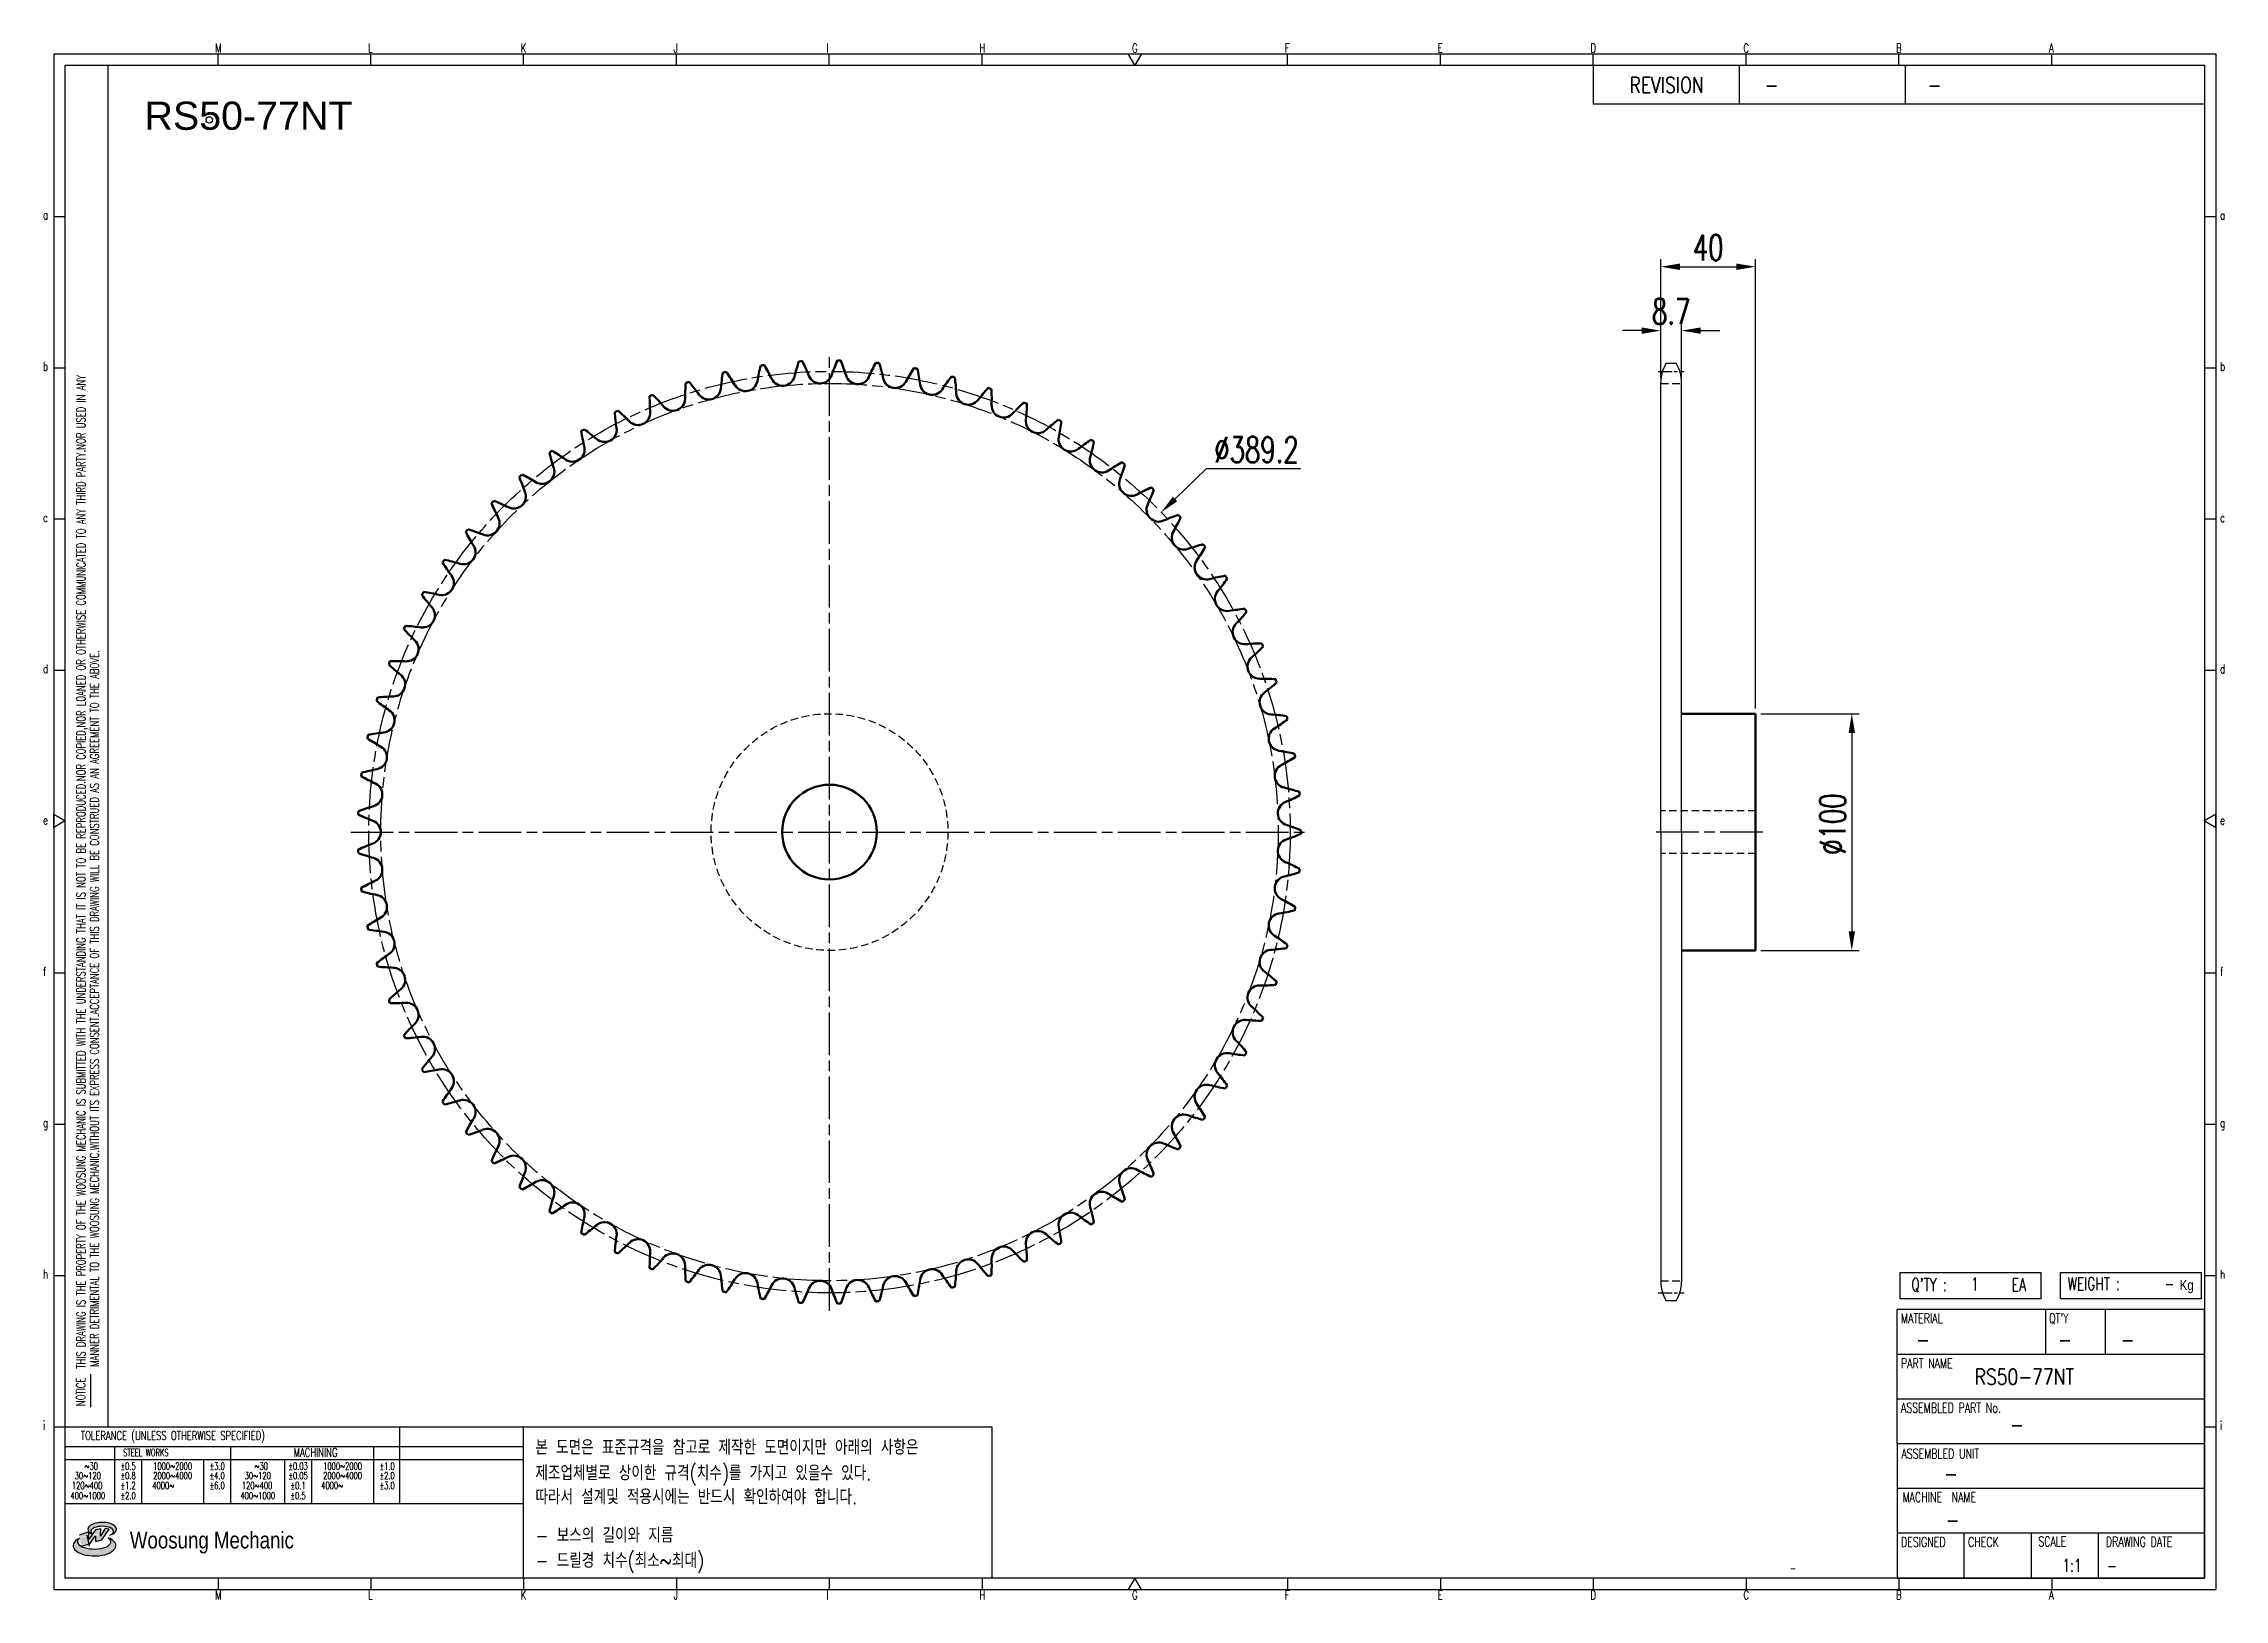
# Model space of a CAD drawing. Header units: millimetres. Extents: x 8305 to 9226, y 4748 to 5405.
import ezdxf
from ezdxf.enums import TextEntityAlignment as Align

# ---------------------------------------------------------------- set-up
doc = ezdxf.new("R2010")
doc.units = ezdxf.units.MM
for name, pattern in [('AM_ISO08W050', [18, 12, -1.5, 3, -1.5]), ('AM_ISO08W050x2', [9, 6, -0.75, 1.5, -0.75]), ('HIDDEN', [9.525, 6.35, -3.175])]:
    doc.linetypes.add(name, pattern=pattern)
for name, color, linetype, lineweight in [('20', 7, 'Continuous', 50), ('22', 30, 'AM_ISO08W050', 25), ('23', 40, 'AM_ISO08W050', 25), ('VIS', 7, 'Continuous', 50)]:
    doc.layers.add(name, color=color, linetype=linetype, lineweight=lineweight)
for name, color, linetype in [('HL', 2, 'HIDDEN'), ('S-DIM', 7, 'Continuous'), ('TITLE', 7, 'Continuous'), ('도면레이아웃', 7, 'Continuous')]:
    doc.layers.add(name, color=color, linetype=linetype)
doc.styles.add('HAN', font='ROMANS.shx', dxfattribs={"width": 0.7, "bigfont": 'whgtxt.shx'})
doc.styles.add('HKD_ST2', font='romans.shx', dxfattribs={"width": 0.7, "height": 4, "bigfont": '@extfont2.shx'})
doc.styles.add('HSG', font='SIMPLEX.shx', dxfattribs={"width": 0.7, "bigfont": 'HSG.shx'})
doc.styles.add('ROMANS', font='romans.shx', dxfattribs={"width": 0.7, "bigfont": 'whgtxt.shx'})
doc.styles.add('SLDTEXTSTYLE4', font='arial.ttf', dxfattribs={"width": 0.8})
doc.styles.get("Standard").update_dxf_attribs({"font": 'arial.ttf'})
doc.dimstyles.new('APP23', dxfattribs={"dimscale": 4.5, "dimtxt": 2.4, "dimasz": 1.8, "dimexe": 0.7, "dimexo": 0.5, "dimgap": 0.6, "dimtad": 1, "dimtoh": 1, "dimdec": 1, "dimrnd": 0.01, "dimzin": 9, "dimdsep": 46, "dimtxsty": 'HSG', "dimcen": 0, "dimclrd": 1, "dimclre": 1, "dimclrt": 256, "dimazin": 2, "dimtp": 1, "dimtm": 1, "dimtfac": 0.5, "dimtdec": 1, "dimtix": 1, "dimtofl": 0, "dimtmove": 0, "dimatfit": 3, "dimfxl": 0, "dimtvp": 1, "dimtolj": 2, "dimlwd": -1, "dimlwe": -1, "dimarcsym": 0})

# ---------------------------------------------------------------- blocks, each defined once
blk = doc.blocks.new('SUYWSHJH')
at = {"layer": '도면레이아웃'}
h = blk.add_hatch(color=10, dxfattribs=at)
h.paths.add_polyline_path([(1.544, 35.177), (1.554, 34.966), (1.779, 35.034), (2.054, 35.422), (1.908, 35.446), (1.728, 35.167), (1.741, 35.439), (1.547, 35.405), (1.292, 35.041), (1.295, 35.33), (0.943, 35.208), (1.03, 34.8), (1.336, 34.885)])
edge = h.paths.add_edge_path()
edge.add_ellipse((1.795, 35.421), major_axis=(-0.53, 0), ratio=0.487785, start_angle=122.36065, end_angle=403.39574)
edge.add_line((1.411, 35.244), (1.419, 35.261))
edge.add_ellipse((1.798, 35.344), major_axis=(-0.423, 0), ratio=0.444396, start_angle=131.58977, end_angle=386.19408, ccw=False)
edge = h.paths.add_edge_path()
edge.add_ellipse((1.512, 34.815), major_axis=(-0.793, 0), ratio=0.480113, start_angle=314.67633, end_angle=590.85213)
edge.add_ellipse((1.501, 34.958), major_axis=(-0.62, 0), ratio=0.43311, start_angle=331.7024, end_angle=574.42495, ccw=False)
for p, q in [((0, 90.118), (80.15, 90.118)), ((0, 90.118), (0, 33.191)), ((6.089, 89.693), (6.089, 90.118)), ((11.753, 89.693), (11.753, 90.118)), ((17.418, 89.693), (17.418, 90.118)), ((23.082, 89.693), (23.082, 90.118)), ((28.746, 89.693), (28.746, 90.118)), ((34.411, 89.693), (34.411, 90.118)), ((45.739, 89.693), (45.739, 90.118)), ((51.404, 89.693), (51.404, 90.118)), ((57.068, 89.693), (57.068, 90.118)), ((62.732, 89.693), (62.732, 90.118)), ((68.397, 89.693), (68.397, 90.118)), ((74.061, 89.693), (74.061, 90.118)), ((80.15, 90.118), (80.15, 33.191)), ((0, 84.085), (0.425, 84.085)), ((79.725, 84.085), (80.15, 84.085)), ((0, 78.478), (0.425, 78.478)), ((79.725, 78.478), (80.15, 78.478)), ((0, 72.87), (0.425, 72.87)), ((79.725, 72.87), (80.15, 72.87)), ((0, 67.262), (0.425, 67.262)), ((79.725, 67.262), (80.15, 67.262)), ((0, 56.047), (0.425, 56.047)), ((79.725, 56.047), (80.15, 56.047)), ((0, 50.439), (0.425, 50.439)), ((79.725, 50.439), (80.15, 50.439)), ((0, 44.832), (0.425, 44.832)), ((79.725, 44.832), (80.15, 44.832)), ((1.377, 39.947), (1.377, 41.174)), ((0, 39.224), (0.425, 39.224)), ((79.725, 39.224), (80.15, 39.224)), ((0, 33.191), (80.15, 33.191)), ((6.089, 33.616), (6.089, 33.191)), ((11.753, 33.616), (11.753, 33.191)), ((17.418, 33.616), (17.418, 33.191)), ((23.082, 33.616), (23.082, 33.191)), ((28.746, 33.616), (28.746, 33.191)), ((34.411, 33.616), (34.411, 33.191)), ((45.739, 33.616), (45.739, 33.191)), ((51.404, 33.616), (51.404, 33.191)), ((57.068, 33.616), (57.068, 33.191)), ((62.732, 33.616), (62.732, 33.191)), ((68.397, 33.616), (68.397, 33.191)), ((74.061, 33.616), (74.061, 33.191))]:
    blk.add_line(p, q)
at = {"color": 2}
for p, q in [((2.017, 39.224), (2.017, 89.693)), ((0.425, 39.224), (17.418, 39.224)), ((12.816, 39.224), (12.816, 36.382)), ((17.418, 33.616), (17.418, 39.224)), ((0.425, 38.487), (17.418, 38.487)), ((0.425, 38.012), (17.418, 38.012)), ((2.257, 38.487), (2.257, 36.382)), ((3.257, 38.012), (3.257, 36.382)), ((5.557, 38.012), (5.557, 36.382)), ((6.557, 38.5), (6.557, 36.382)), ((8.557, 38.012), (8.557, 36.382)), ((9.557, 38.026), (9.557, 36.382)), ((11.857, 38.487), (11.857, 36.382)), ((0.425, 36.382), (17.418, 36.382))]:
    blk.add_line(p, q, dxfattribs=at)
at = {"color": 6, "ltscale": 0.5}
for p, q in [((57.068, 89.693), (57.068, 88.246)), ((62.47, 89.693), (62.47, 88.246)), ((68.635, 89.693), (68.635, 88.246)), ((79.725, 88.246), (57.068, 88.246)), ((68.336, 38.59), (68.336, 43.563)), ((79.725, 43.563), (68.336, 43.563)), ((73.827, 43.563), (73.827, 41.905)), ((76.037, 43.563), (76.037, 41.905)), ((79.725, 38.59), (79.725, 43.563)), ((79.725, 41.905), (68.336, 41.905)), ((79.725, 40.248), (68.336, 40.248)), ((68.336, 38.59), (68.336, 33.616)), ((79.725, 38.59), (68.336, 38.59)), ((79.725, 33.616), (79.725, 38.59)), ((79.725, 36.932), (68.336, 36.932)), ((79.725, 35.274), (68.336, 35.274)), ((70.822, 33.616), (70.822, 35.274)), ((73.309, 33.616), (73.309, 35.274)), ((75.796, 33.616), (75.796, 35.274)), ((68.336, 33.616), (79.725, 33.616))]:
    blk.add_line(p, q, dxfattribs=at)
for points in [[(40.075, 89.693), (39.83, 90.118), (40.32, 90.118)], [(0.425, 89.693), (79.725, 89.693), (79.725, 33.616), (0.425, 33.616)], [(0.425, 61.679), (0, 61.433), (0, 61.924)], [(79.725, 61.679), (80.15, 61.433), (80.15, 61.924)], [(40.075, 33.616), (39.83, 33.191), (40.32, 33.191)]]:
    blk.add_lwpolyline(points, close=True)
at = {"layer": 'TITLE', "color": 20}
for p, q in [((68.449, 43.961), (68.449, 44.936)), ((68.449, 44.936), (73.654, 44.936)), ((73.654, 44.936), (73.654, 43.961)), ((74.39, 43.961), (74.39, 44.936)), ((74.39, 44.936), (79.595, 44.936)), ((79.595, 44.936), (79.595, 43.961)), ((73.654, 43.961), (68.449, 43.961)), ((79.595, 43.961), (74.39, 43.961))]:
    blk.add_line(p, q, dxfattribs=at)
at = {"layer": '도면레이아웃'}
for p, q in [((1.295, 35.33), (0.943, 35.208)), ((1.03, 34.8), (1.336, 34.885)), ((1.224, 35.208), (1.311, 34.8)), ((1.224, 35.208), (1.224, 35.208)), ((1.547, 35.405), (1.292, 35.041)), ((1.292, 35.041), (1.295, 35.33)), ((1.336, 34.885), (1.544, 35.177)), ((1.419, 35.261), (1.411, 35.244)), ((1.544, 35.177), (1.554, 34.966)), ((1.741, 35.439), (1.547, 35.405)), ((1.554, 34.966), (1.779, 35.034)), ((1.908, 35.446), (1.728, 35.167)), ((1.728, 35.167), (1.741, 35.439)), ((1.779, 35.034), (2.054, 35.422)), ((2.054, 35.422), (1.908, 35.446))]:
    blk.add_line(p, q, dxfattribs=at)
for centre, major_axis, ratio, start_param, end_param in [((1.795, 35.421), (-0.53, 0), 0.487785, 2.135596, 7.040584), ((1.512, 34.815), (-0.793, 0), 0.480113, 5.492138, 10.312315), ((1.501, 34.958), (-0.62, 0), 0.43311, 5.789299, 10.025607), ((1.798, 35.344), (-0.423, 0), 0.444396, 2.296675, 6.740358)]:
    blk.add_ellipse(centre, major_axis=major_axis, ratio=ratio, start_param=start_param, end_param=end_param, dxfattribs=at)
at = {"color": 4, "style": 'HKD_ST2', "width": 0.7}
for s, p in [('M', (5.988, 90.164)), ('L', (11.652, 90.164)), ('K', (17.316, 90.164)), ('J', (22.981, 90.164)), ('I', (28.645, 90.164)), ('H', (34.309, 90.164)), ('G', (39.974, 90.164)), ('F', (45.638, 90.164)), ('E', (51.302, 90.164)), ('D', (56.967, 90.164)), ('C', (62.631, 90.164)), ('B', (68.295, 90.164)), ('A', (73.96, 90.164)), ('a', (-0.395, 83.976)), ('a', (80.305, 83.97)), ('b', (-0.395, 78.368)), ('b', (80.305, 78.362)), ('c', (-0.395, 72.76)), ('c', (80.305, 72.754)), ('d', (-0.395, 67.153)), ('d', (80.305, 67.147)), ('e', (-0.395, 61.545)), ('e', (80.305, 61.539)), ('f', (-0.395, 55.937)), ('f', (80.305, 55.931)), ('g', (-0.395, 50.33)), ('g', (80.305, 50.324)), ('h', (-0.395, 44.722)), ('h', (80.305, 44.716)), ('i', (-0.395, 39.114)), ('i', (80.305, 39.108)), ('M', (5.988, 32.824)), ('L', (11.652, 32.824)), ('K', (17.316, 32.824)), ('J', (22.981, 32.824)), ('I', (28.645, 32.824)), ('H', (34.309, 32.824)), ('G', (39.974, 32.824)), ('F', (45.638, 32.824)), ('E', (51.302, 32.824)), ('D', (56.967, 32.824)), ('C', (62.631, 32.824)), ('B', (68.295, 32.824)), ('A', (73.96, 32.824))]:
    blk.add_text(s, height=0.326, dxfattribs=at).set_placement(p)
for s, height, style, width, p in [('REVISION', 0.5806, 'HAN', 0.8, (58.415, 88.664)), ('-', 0.581, 'HAN', 0.8, (63.426, 88.664)), ('-', 0.581, 'HAN', 0.8, (69.468, 88.664)), ("Q'TY : ", 0.4746, 'HKD_ST2', 0.7, (68.857, 44.253)), ('1', 0.475, 'HKD_ST2', 0.7, (71.071, 44.275)), ('EA', 0.4746, 'HKD_ST2', 0.7, (72.578, 44.253)), ('WEIGHT : ', 0.4746, 'HKD_ST2', 0.7, (74.65, 44.286)), ('-', 0.581, 'HAN', 0.8, (69.029, 42.157)), ('-', 0.581, 'HAN', 0.8, (74.289, 42.157)), ('-', 0.581, 'HAN', 0.8, (76.623, 42.157)), ('-', 0.581, 'HAN', 0.8, (72.515, 39.013)), ('-', 0.581, 'HAN', 0.8, (70.067, 37.189)), ('-', 0.581, 'HAN', 0.8, (70.126, 35.48)), ('1:1', 0.4746, 'HKD_ST2', 0.7, (74.458, 33.848)), ('-', 0.475, 'HKD_ST2', 0.7, (76.112, 33.837))]:
    blk.add_text(s, height=height, dxfattribs=dict(style=style, width=width)).set_placement(p)
at = {"color": 6, "style": 'HKD_ST2', "width": 0.7}
for s, p in [(' THIS DRAWING IS THE PROPERTY OF THE WOOSUNG MECHANIC IS SUBMITTED WITH THE UNDERSTANDING THAT IT IS NOT TO BE REPRODUCED.NOR COPIED,NOR LOANED OR OTHERWISE COMMUNICATED TO ANY THIRD PARTY.NOR USED IN ANY', (1.173, 41.217)), ('MANNER DETRIMENTAL TO THE WOOSUNG MECHANIC.WITHOUT ITS EXPRESS CONSENT.ACCEPTANCE OF THIS DRAWING WILL BE CONSTRUED AS AN AGREEMENT TO THE ABOVE.', (1.672, 41.447))]:
    blk.add_text(s, height=0.326266, rotation=90, dxfattribs=at).set_placement(p)
at = {"style": 'HKD_ST2', "width": 0.7}
blk.add_text('-', height=0.475, dxfattribs=at).set_placement((78.613, 44.286), align=Align.RIGHT)
at = {"color": 4, "style": 'HKD_ST2', "width": 0.7}
for s, height, p in [('MATERIAL', 0.3651, (68.474, 43.425)), ("QT'Y", 0.3651, (73.965, 43.425)), ('PART NAME', 0.3651, (68.474, 41.756)), ('ASSEMBLED PART No.', 0.36511, (68.474, 40.109)), ('ASSEMBLED UNIT', 0.36511, (68.49, 38.408)), ('MACHINE  NAME', 0.36511, (68.532, 36.794)), ('DESIGNED', 0.3651, (68.474, 35.136)), ('CHECK', 0.3651, (70.961, 35.136)), ('SCALE', 0.3651, (73.566, 35.153)), ('DRAWING DATE', 0.36511, (76.071, 35.141))]:
    blk.add_text(s, height=height, dxfattribs=at).set_placement(p, align=Align.TOP_LEFT)
at = {"style": 'HKD_ST2', "width": 0.7}
blk.add_text('NOTICE', height=0.3263, rotation=90, dxfattribs=at).set_placement((1.163, 39.988))
for s, height, style, width, p in [('TOLERANCE (UNLESS OTHERWISE SPECIFIED)', 0.32627, 'HKD_ST2', 0.7, (4.417, 38.896)), ('-', 0.326, 'ROMANS', 0.65, (64.469, 33.975))]:
    blk.add_text(s, height=height, dxfattribs=dict(style=style, width=width)).set_placement(p, align=Align.MIDDLE_CENTER)
at = {"color": 4, "style": 'HKD_ST2', "width": 0.7}
for s, height, p in [('STEEL WORKS', 0.26101, (3.416, 38.268)), ('MACHINING', 0.3263, (9.707, 38.27)), ('%%P0.5', 0.261, (2.757, 37.762)), ('%%P0.8', 0.261, (2.757, 37.411)), ('%%P3.0', 0.261, (6.057, 37.762)), ('%%P4.0', 0.261, (6.057, 37.411)), ('%%P0.03', 0.261, (9.057, 37.762)), ('%%P0.05', 0.261, (9.057, 37.411)), ('%%P1.0', 0.261, (12.357, 37.762)), ('%%P2.0', 0.261, (12.357, 37.411)), ('%%P1.2', 0.261, (2.757, 37.045)), ('%%P2.0', 0.261, (2.757, 36.67)), ('%%P6.0', 0.261, (6.057, 37.045)), ('%%P0.1', 0.261, (9.057, 37.045)), ('%%P0.5', 0.261, (9.057, 36.67)), ('%%P3.0', 0.261, (12.357, 37.045))]:
    blk.add_text(s, height=height, dxfattribs=at).set_placement(p, align=Align.MIDDLE)
for s, height, p in [('30%%126120', 0.261, (1.263, 37.411)), ('%%12630', 0.261, (1.389, 37.762)), ('2000%%1264000', 0.26101, (4.407, 37.411)), ('1000%%1262000', 0.26101, (4.407, 37.762)), ('30%%126120', 0.261, (7.563, 37.411)), ('%%12630', 0.261, (7.689, 37.762)), ('2000%%1264000', 0.26101, (10.707, 37.411)), ('1000%%1262000', 0.26101, (10.707, 37.762)), ('400%%1261000', 0.26101, (1.263, 36.67)), ('120%%126400', 0.26101, (1.237, 37.045)), ('4000%%126', 0.261, (4.061, 37.045)), ('400%%1261000', 0.26101, (7.563, 36.67)), ('120%%126400', 0.26101, (7.537, 37.045)), ('4000%%126', 0.261, (10.321, 37.045))]:
    blk.add_text(s, height=height, dxfattribs=at).set_placement(p, align=Align.MIDDLE_CENTER)
at = {"color": 1, "style": 'SLDTEXTSTYLE4', "width": 0.8}
blk.add_text('Woosung Mechanic', height=0.61957, dxfattribs=at).set_placement((2.822, 34.711))
at = {"layer": 'TITLE', "width": 0.8}
blk.add_text('Kg', height=0.3789, dxfattribs=at).set_placement((78.807, 44.286))
blk = doc.blocks.new('*D2')
at = {"layer": 'Defpoints', "color": 0, "transparency": 16777216}
for p in [(8777.21, 5206.7), (8497.02, 4936.58)]:
    blk.add_point(p, dxfattribs=at)
at = {"layer": 'S-DIM', "color": 1, "transparency": 16777216}
for p, q in [((8796.21, 5225.02), (8783.04, 5212.33)), ((8835.99, 5225.02), (8796.21, 5225.02))]:
    blk.add_line(p, q, dxfattribs=at)
blk.add_solid([(8782.11, 5213.3), (8783.98, 5211.35), (8777.21, 5206.7)], dxfattribs=at)
at = {"layer": 'S-DIM', "transparency": 16777216, "insert": (8817.45, 5233.12), "char_height": 10.8, "attachment_point": 5, "style": 'HSG'}
blk.add_mtext('\\A2;∅389.2', dxfattribs=at)
blk = doc.blocks.new('*D3')
at = {"layer": 'Defpoints', "color": 0, "transparency": 16777216}
for p in [(8996.95, 5283.42), (8988.25, 5261.16), (8996.95, 5261.16)]:
    blk.add_point(p, dxfattribs=at)
at = {"layer": 'S-DIM', "color": 1, "transparency": 16777216}
for p, q in [((8980.15, 5283.42), (8972.05, 5283.42)), ((8988.25, 5263.41), (8988.25, 5286.57)), ((8996.95, 5263.41), (8996.95, 5286.57)), ((9005.05, 5283.42), (9013.15, 5283.42))]:
    blk.add_line(p, q, dxfattribs=at)
for points in [[(8980.15, 5284.77), (8980.15, 5282.07), (8988.25, 5283.42)], [(9005.05, 5284.77), (9005.05, 5282.07), (8996.95, 5283.42)]]:
    blk.add_solid(points, dxfattribs=at)
at = {"layer": 'S-DIM', "transparency": 16777216, "insert": (8992.6, 5291.52), "char_height": 10.8, "attachment_point": 5, "style": 'HSG'}
blk.add_mtext('\\A2;8.7', dxfattribs=at)
blk = doc.blocks.new('*D4')
at = {"layer": 'Defpoints', "color": 0, "transparency": 16777216}
for p in [(9028.25, 5310.42), (8988.25, 5261.16), (9028.25, 5121.64)]:
    blk.add_point(p, dxfattribs=at)
at = {"layer": 'S-DIM', "color": 1, "transparency": 16777216}
for p, q in [((8988.25, 5263.41), (8988.25, 5313.57)), ((8996.35, 5310.42), (9020.15, 5310.42)), ((9028.25, 5123.89), (9028.25, 5313.57))]:
    blk.add_line(p, q, dxfattribs=at)
for points in [[(8996.35, 5311.77), (8996.35, 5309.07), (8988.25, 5310.42)], [(9020.15, 5311.77), (9020.15, 5309.07), (9028.25, 5310.42)]]:
    blk.add_solid(points, dxfattribs=at)
at = {"layer": 'S-DIM', "transparency": 16777216, "insert": (9008.25, 5318.52), "char_height": 10.8, "attachment_point": 5, "style": 'HSG'}
blk.add_mtext('\\A2;40', dxfattribs=at)
blk = doc.blocks.new('*D5')
at = {"layer": 'Defpoints', "color": 0, "transparency": 16777216}
for p in [(9028.25, 5121.64), (9028.25, 5021.64), (9068.9, 5021.64)]:
    blk.add_point(p, dxfattribs=at)
at = {"layer": 'S-DIM', "color": 1, "transparency": 16777216}
for p, q in [((9030.5, 5121.64), (9072.05, 5121.64)), ((9068.9, 5113.54), (9068.9, 5029.74)), ((9030.5, 5021.64), (9072.05, 5021.64))]:
    blk.add_line(p, q, dxfattribs=at)
for points in [[(9067.55, 5113.54), (9070.25, 5113.54), (9068.9, 5121.64)], [(9067.55, 5029.74), (9070.25, 5029.74), (9068.9, 5021.64)]]:
    blk.add_solid(points, dxfattribs=at)
at = {"layer": 'S-DIM', "transparency": 16777216, "insert": (9060.8, 5075.03), "char_height": 10.8, "attachment_point": 5, "rotation": 90, "style": 'HSG'}
blk.add_mtext('\\A2;%%c100', dxfattribs=at)

msp = doc.modelspace()

# ---------------------------------------------------------------- linework, layer by layer
for p, q in [((8994.82, 5269.55), (8990.38, 5269.55)), ((8988.25, 5071.64), (8988.25, 5261.61)), ((8996.95, 5071.64), (8996.95, 5261.61)), ((8988.25, 5071.64), (8988.25, 4881.67)), ((8996.95, 5071.64), (8996.95, 4881.67)), ((8994.82, 4873.73), (8990.38, 4873.73))]:
    msp.add_line(p, q)
at = {"color": 4}
msp.add_lwpolyline([(8507.91, 4820.5), (8705.72, 4820.5), (8705.72, 4756.6), (8507.91, 4756.6)], close=True, dxfattribs=at)
msp.add_circle((8375.14, 5372.4), 1.38)
for centre, start, end in [((9004.12, 5261.61), 150, 180), ((8981.08, 5261.61), 0, 30), ((9004.12, 4881.67), 180, 210), ((8981.08, 4881.67), 330, 0)]:
    msp.add_arc(centre, 15.87, start, end)
at = {"layer": '20'}
msp.add_circle((8637.11, 5071.64), 20, dxfattribs=at)
for centre, radius, start, end in [((8701.46, 5245.29), 96.32, 165.92898, 169.93506), ((8637.11, 5071.64), 199.2, 97.97002, 98.39362), ((8526.45, 5220.13), 96.32, 26.42857, 30.43466), ((8715.4, 5239.47), 96.32, 161.25366, 165.25974), ((8637.11, 5071.64), 199.2, 93.29469, 93.71829), ((8538.92, 5228.65), 96.32, 21.75325, 25.75933), ((8728.82, 5232.53), 96.32, 156.57833, 160.58442), ((8637.11, 5071.64), 199.2, 88.61937, 89.04297), ((8552.04, 5236.14), 96.32, 17.07792, 21.08401), ((8741.63, 5224.52), 96.32, 151.90301, 155.90909), ((8637.11, 5071.64), 199.2, 83.94404, 84.36764), ((8565.74, 5242.52), 96.32, 12.4026, 16.40868), ((8672.39, 5253.44), 96.32, 175.27963, 179.28571), ((8637.11, 5071.64), 199.2, 107.32067, 107.74427), ((8503.79, 5200.17), 96.32, 35.77922, 39.78531), ((8687.09, 5249.96), 96.32, 170.60431, 174.61039), ((8637.11, 5071.64), 199.2, 102.64534, 103.06894), ((8514.71, 5210.61), 96.32, 31.1039, 35.10998), ((8601.58, 5263.02), 5.13, 211.1039, 349.93506), ((8617.29, 5265.28), 5.13, 206.42857, 345.25974), ((8633.14, 5266.25), 5.13, 201.75325, 340.58442), ((8649.02, 5265.93), 5.13, 197.07792, 335.90909), ((8664.82, 5264.31), 5.13, 192.4026, 331.23377), ((8753.74, 5215.49), 96.32, 147.22768, 151.23377), ((8637.11, 5071.64), 199.2, 79.26872, 79.69232), ((8579.9, 5247.77), 96.32, 7.72727, 11.73336), ((8680.43, 5261.41), 5.13, 187.72727, 326.55844), ((8765.08, 5205.51), 96.32, 142.55236, 146.55844), ((8637.11, 5071.64), 199.2, 74.59339, 75.01699), ((8594.45, 5251.85), 96.32, 3.05195, 7.05803), ((8637.11, 5071.64), 199.2, 111.99599, 112.41959), ((8657.46, 5255.71), 96.32, 179.95495, 183.96104), ((8493.76, 5188.88), 96.32, 40.45455, 44.46063), ((8570.95, 5254.7), 5.13, 220.45455, 359.28571), ((8586.09, 5259.49), 5.13, 215.77922, 354.61039), ((8695.75, 5257.25), 5.13, 183.05195, 321.88312), ((8775.57, 5194.63), 96.32, 137.87703, 141.88312), ((8637.11, 5071.64), 199.2, 69.91807, 70.34167), ((8609.28, 5254.73), 96.32, 358.37662, 2.38271), ((8710.69, 5251.85), 5.13, 178.37662, 317.20779), ((8785.13, 5182.94), 96.32, 133.20171, 137.20779), ((8637.11, 5071.64), 199.2, 65.24275, 65.66635), ((8624.29, 5256.39), 96.32, 353.7013, 357.70738), ((8637.11, 5071.64), 199.2, 121.34664, 121.77024), ((8476.62, 5164.03), 96.32, 49.80519, 53.81128), ((8542.09, 5241.52), 5.13, 229.80519, 8.63636), ((8637.11, 5071.64), 199.2, 116.67132, 117.09492), ((8642.39, 5256.76), 96.32, 184.63028, 188.63636), ((8484.68, 5176.81), 96.32, 45.12987, 49.13595), ((8556.25, 5248.7), 5.13, 225.12987, 3.96104), ((8725.13, 5245.26), 5.13, 173.7013, 312.53247), ((8793.71, 5170.5), 96.32, 128.52638, 132.53247), ((8637.11, 5071.64), 199.2, 60.56742, 60.99102), ((8639.4, 5256.82), 96.32, 349.02597, 353.03206), ((8637.11, 5071.64), 199.2, 126.02197, 126.44557), ((8612.24, 5255.15), 96.32, 193.98093, 197.98701), ((8469.62, 5150.64), 96.32, 54.48052, 58.4866), ((8528.56, 5233.21), 5.13, 234.48052, 13.31169), ((8627.28, 5256.57), 96.32, 189.3056, 193.31169), ((8738.99, 5237.5), 5.13, 169.02597, 307.85714), ((8801.25, 5157.41), 96.32, 123.85106, 127.85714), ((8654.48, 5256.01), 96.32, 344.35065, 348.35673), ((8637.11, 5071.64), 199.2, 55.8921, 56.3157), ((8637.11, 5071.64), 199.2, 130.69729, 131.12089), ((8463.74, 5136.73), 96.32, 59.15584, 63.16193), ((8515.75, 5223.83), 5.13, 239.15584, 17.98701), ((8752.17, 5228.65), 5.13, 164.35065, 303.18182), ((8807.69, 5143.74), 96.32, 119.17573, 123.18182), ((8669.45, 5253.99), 96.32, 339.67532, 343.68141), ((8637.11, 5071.64), 199.2, 51.21677, 51.64037), ((8503.75, 5213.43), 5.13, 243.83117, 22.66234), ((8597.36, 5252.51), 96.32, 198.65625, 202.66234), ((8764.58, 5218.75), 5.13, 159.67532, 298.50649), ((8813, 5129.6), 96.32, 114.50041, 118.50649), ((8684.21, 5250.74), 96.32, 335, 339.00608), ((8637.11, 5071.64), 199.2, 46.54145, 46.96505), ((8492.64, 5202.08), 5.13, 248.50649, 27.33766), ((8637.11, 5071.64), 199.2, 135.37262, 135.79622), ((8582.75, 5248.67), 96.32, 203.33158, 207.33766), ((8459.01, 5122.38), 96.32, 63.83117, 67.83725), ((8776.15, 5207.87), 5.13, 155, 293.83117), ((8817.14, 5115.07), 96.32, 109.82508, 113.83117), ((8698.65, 5246.31), 96.32, 330.32468, 334.33076), ((8637.11, 5071.64), 199.2, 41.86612, 42.28972), ((8637.11, 5071.64), 199.2, 140.04794, 140.47154), ((8568.5, 5243.65), 96.32, 208.0069, 212.01299), ((8455.47, 5107.69), 96.32, 68.50649, 72.51258), ((8786.79, 5196.08), 5.13, 150.32468, 289.15584), ((8637.11, 5071.64), 199.2, 144.72326, 145.14686), ((8453.13, 5092.77), 96.32, 73.18182, 77.1879), ((8482.48, 5189.87), 5.13, 253.18182, 32.01299), ((8820.08, 5100.25), 96.32, 105.14976, 109.15584), ((8796.44, 5183.47), 5.13, 145.64935, 284.48052), ((8712.68, 5240.71), 96.32, 325.64935, 329.65544), ((8637.11, 5071.64), 199.2, 37.1908, 37.6144), ((8473.36, 5176.88), 5.13, 257.85714, 36.68831), ((8554.71, 5237.49), 96.32, 212.68223, 216.68831), ((8821.8, 5085.24), 96.32, 100.47444, 104.48052), ((8726.21, 5233.99), 96.32, 320.97403, 324.98011), ((8637.11, 5071.64), 199.2, 32.51547, 32.93907), ((8637.11, 5071.64), 199.2, 149.39859, 149.82219), ((8541.47, 5230.22), 96.32, 217.35755, 221.36364), ((8452.02, 5077.7), 96.32, 77.85714, 81.86323), ((8805.02, 5170.11), 5.13, 140.97403, 279.80519), ((8637.11, 5071.64), 199.2, 154.07391, 154.49751), ((8452.14, 5062.59), 96.32, 82.53247, 86.53855), ((8465.33, 5163.18), 5.13, 262.53247, 41.36364), ((8822.3, 5070.14), 96.32, 95.79911, 99.80519), ((8812.49, 5156.1), 5.13, 136.2987, 275.12987), ((8739.15, 5226.19), 96.32, 316.2987, 320.30479), ((8637.11, 5071.64), 199.2, 27.84015, 28.26375), ((8528.86, 5221.9), 96.32, 222.03288, 226.03896), ((8458.44, 5148.87), 5.13, 267.20779, 46.03896), ((8821.56, 5055.06), 96.32, 91.12379, 95.12987), ((8751.4, 5217.36), 96.32, 311.62338, 315.62946), ((8637.11, 5071.64), 199.2, 23.16482, 23.58842), ((8637.11, 5071.64), 199.2, 158.74924, 159.17284), ((8516.97, 5212.57), 96.32, 226.7082, 230.71429), ((8453.5, 5047.55), 96.32, 87.20779, 91.21388), ((8818.79, 5141.52), 5.13, 131.62338, 270.45455), ((8452.74, 5134.05), 5.13, 271.88312, 50.71429), ((8823.88, 5126.48), 5.13, 126.94805, 265.77922), ((8819.59, 5040.08), 96.32, 86.44846, 90.45455), ((8762.9, 5207.56), 96.32, 306.94805, 310.95414), ((8637.11, 5071.64), 199.2, 18.4895, 18.9131), ((8637.11, 5071.64), 199.2, 163.42456, 163.84816), ((8505.89, 5202.31), 96.32, 231.38353, 235.38961), ((8456.07, 5032.66), 96.32, 91.88312, 95.8892), ((8448.27, 5118.82), 5.13, 276.55844, 55.38961), ((8816.41, 5025.31), 96.32, 81.77314, 85.77922), ((8637.11, 5071.64), 199.2, 168.09989, 168.52349), ((8459.85, 5018.03), 96.32, 96.55844, 100.56453), ((8827.73, 5111.07), 5.13, 122.27273, 261.1039), ((8773.56, 5196.85), 96.32, 302.27273, 306.27881), ((8637.11, 5071.64), 199.2, 13.81417, 14.23777), ((8495.67, 5191.18), 96.32, 236.05885, 240.06494), ((8445.05, 5103.27), 5.13, 281.23377, 60.06494), ((8812.04, 5010.85), 96.32, 77.09781, 81.1039), ((8783.31, 5185.31), 96.32, 297.5974, 301.60349), ((8637.11, 5071.64), 199.2, 9.13885, 9.56245), ((8637.11, 5071.64), 199.2, 172.77521, 173.19881), ((8486.4, 5179.25), 96.32, 240.73418, 244.74026), ((8464.81, 5003.76), 96.32, 101.23377, 105.23985), ((8830.31, 5095.41), 5.13, 117.5974, 256.42857), ((8443.11, 5087.51), 5.13, 285.90909, 64.74026), ((8806.5, 4996.79), 96.32, 72.42249, 76.42857), ((8792.09, 5173.02), 96.32, 292.92208, 296.92816), ((8637.11, 5071.64), 199.2, 4.46352, 4.88712), ((8637.11, 5071.64), 199.2, 177.45054, 177.87414), ((8478.13, 5166.61), 96.32, 245.4095, 249.41558), ((8470.92, 4989.94), 96.32, 105.90909, 109.91518), ((8442.46, 5071.64), 5.13, 290.58442, 69.41558), ((8831.6, 5079.58), 5.13, 112.92208, 251.75325), ((8478.13, 4976.67), 96.32, 110.58442, 114.5905), ((8831.6, 5063.7), 5.13, 108.24675, 247.07792), ((8799.84, 4983.23), 96.32, 67.74716, 71.75325), ((8799.84, 5160.05), 96.32, 288.24675, 292.25284), ((8637.11, 5071.64), 199.2, 359.7882, 0.2118), ((8637.11, 5071.64), 199.2, 182.12586, 182.54946), ((8470.92, 5153.34), 96.32, 250.08482, 254.09091), ((8443.11, 5055.77), 5.13, 295.25974, 74.09091), ((8792.09, 4970.26), 96.32, 63.07184, 67.07792), ((8486.4, 4964.03), 96.32, 115.25974, 119.26582), ((8637.11, 5071.64), 199.2, 186.80119, 187.22479), ((8830.31, 5047.87), 5.13, 103.57143, 242.4026), ((8806.5, 5146.49), 96.32, 283.57143, 287.57751), ((8637.11, 5071.64), 199.2, 355.11288, 355.53648), ((8464.81, 5139.52), 96.32, 254.76015, 258.76623), ((8445.05, 5040.01), 5.13, 299.93506, 78.76623), ((8812.04, 5132.43), 96.32, 278.8961, 282.90219), ((8783.31, 4957.97), 96.32, 58.39651, 62.4026), ((8637.11, 5071.64), 199.2, 350.43755, 350.86115), ((8495.67, 4952.1), 96.32, 119.93506, 123.94115), ((8637.11, 5071.64), 199.2, 191.47651, 191.90011), ((8459.85, 5125.25), 96.32, 259.43547, 263.44156), ((8448.27, 5024.46), 5.13, 304.61039, 83.44156), ((8827.73, 5032.21), 5.13, 98.8961, 237.72727), ((8505.89, 4940.97), 96.32, 124.61039, 128.61647), ((8823.88, 5016.8), 5.13, 94.22078, 233.05195), ((8816.41, 5117.97), 96.32, 274.22078, 278.22686), ((8773.56, 4946.43), 96.32, 53.72119, 57.72727), ((8637.11, 5071.64), 199.2, 345.76223, 346.18583), ((8637.11, 5071.64), 199.2, 196.15184, 196.57544), ((8456.07, 5110.62), 96.32, 264.1108, 268.11688), ((8452.74, 5009.23), 5.13, 309.28571, 88.11688), ((8762.9, 4935.73), 96.32, 49.04586, 53.05195), ((8516.97, 4930.71), 96.32, 129.28571, 133.2918), ((8818.79, 5001.76), 5.13, 89.54545, 228.37662), ((8819.59, 5103.2), 96.32, 269.54545, 273.55154), ((8637.11, 5071.64), 199.2, 341.0869, 341.5105), ((8637.11, 5071.64), 199.2, 200.82716, 201.25076), ((8453.5, 5095.74), 96.32, 268.78612, 272.79221), ((8458.44, 4994.41), 5.13, 313.96104, 92.79221), ((8751.4, 4925.93), 96.32, 44.37054, 48.37662), ((8637.11, 5071.64), 199.2, 336.41158, 336.83518), ((8528.86, 4921.38), 96.32, 133.96104, 137.96712), ((8637.11, 5071.64), 199.2, 205.50249, 205.92609), ((8452.14, 5080.69), 96.32, 273.46145, 277.46753), ((8465.33, 4980.1), 5.13, 318.63636, 97.46753), ((8812.49, 4987.18), 5.13, 84.87013, 223.7013), ((8739.15, 4917.09), 96.32, 39.69521, 43.7013), ((8821.56, 5088.23), 96.32, 264.87013, 268.87621), ((8541.47, 4913.06), 96.32, 138.63636, 142.64245), ((8805.02, 4973.17), 5.13, 80.19481, 219.02597), ((8822.3, 5073.14), 96.32, 260.19481, 264.20089), ((8637.11, 5071.64), 199.2, 331.73625, 332.15985), ((8637.11, 5071.64), 199.2, 210.17781, 210.60141), ((8452.02, 5065.58), 96.32, 278.13677, 282.14286), ((8473.36, 4966.4), 5.13, 323.31169, 102.14286), ((8796.44, 4959.81), 5.13, 75.51948, 214.35065), ((8821.8, 5058.04), 96.32, 255.51948, 259.52556), ((8726.21, 4909.29), 96.32, 35.01989, 39.02597), ((8554.71, 4905.79), 96.32, 143.31169, 147.31777), ((8637.11, 5071.64), 199.2, 214.85314, 215.27674), ((8453.13, 5050.52), 96.32, 282.8121, 286.81818), ((8482.48, 4953.41), 5.13, 327.98701, 106.81818), ((8712.68, 4902.57), 96.32, 30.34456, 34.35065), ((8637.11, 5071.64), 199.2, 327.06093, 327.48453), ((8568.5, 4899.63), 96.32, 147.98701, 151.9931), ((8492.64, 4941.2), 5.13, 332.66234, 111.49351), ((8786.79, 4947.2), 5.13, 70.84416, 209.67532), ((8820.08, 5043.03), 96.32, 250.84416, 254.85024), ((8637.11, 5071.64), 199.2, 322.3856, 322.8092), ((8637.11, 5071.64), 199.2, 219.52846, 219.95206), ((8455.47, 5035.59), 96.32, 287.48742, 291.49351), ((8582.75, 4894.61), 96.32, 152.66234, 156.66842), ((8776.15, 4935.41), 5.13, 66.16883, 205), ((8817.14, 5028.21), 96.32, 246.16883, 250.17492), ((8698.65, 4896.97), 96.32, 25.66924, 29.67532), ((8637.11, 5071.64), 199.2, 317.71028, 318.13388), ((8637.11, 5071.64), 199.2, 224.20378, 224.62738), ((8459.01, 5020.9), 96.32, 292.16275, 296.16883), ((8503.75, 4929.85), 5.13, 337.33766, 116.16883), ((8597.36, 4890.77), 96.32, 157.33766, 161.34375), ((8764.58, 4924.53), 5.13, 61.49351, 200.32468), ((8813, 5013.68), 96.32, 241.49351, 245.49959), ((8684.21, 4892.54), 96.32, 20.99392, 25), ((8637.11, 5071.64), 199.2, 228.87911, 229.30271), ((8463.74, 5006.56), 96.32, 296.83807, 300.84416), ((8515.75, 4919.46), 5.13, 342.01299, 120.84416), ((8752.17, 4914.63), 5.13, 56.81818, 195.64935), ((8807.69, 4999.54), 96.32, 236.81818, 240.82427), ((8669.45, 4889.3), 96.32, 16.31859, 20.32468), ((8637.11, 5071.64), 199.2, 313.03495, 313.45855), ((8612.24, 4888.13), 96.32, 162.01299, 166.01907), ((8637.11, 5071.64), 199.2, 233.55443, 233.97803), ((8469.62, 4992.64), 96.32, 301.5134, 305.51948), ((8528.56, 4910.07), 5.13, 346.68831, 125.51948), ((8738.99, 4905.78), 5.13, 52.14286, 190.97403), ((8801.25, 4985.87), 96.32, 232.14286, 236.14894), ((8654.48, 4887.27), 96.32, 11.64327, 15.64935), ((8637.11, 5071.64), 199.2, 308.35963, 308.78323), ((8627.28, 4886.71), 96.32, 166.68831, 170.6944), ((8637.11, 5071.64), 199.2, 238.22976, 238.65336), ((8476.62, 4979.25), 96.32, 306.18872, 310.19481), ((8542.09, 4901.76), 5.13, 351.36364, 130.19481), ((8642.39, 4886.53), 96.32, 171.36364, 175.36972), ((8725.13, 4898.02), 5.13, 47.46753, 186.2987), ((8793.71, 4972.78), 96.32, 227.46753, 231.47362), ((8639.4, 4886.46), 96.32, 6.96794, 10.97403), ((8637.11, 5071.64), 199.2, 303.6843, 304.1079), ((8637.11, 5071.64), 199.2, 242.90508, 243.32868), ((8484.68, 4966.48), 96.32, 310.86405, 314.87013), ((8556.25, 4894.58), 5.13, 356.03896, 134.87013), ((8657.46, 4887.57), 96.32, 176.03896, 180.04505), ((8493.76, 4954.4), 96.32, 315.53937, 319.54545), ((8570.95, 4888.58), 5.13, 0.71429, 139.54545), ((8695.75, 4886.03), 5.13, 38.11688, 176.94805), ((8609.28, 4888.55), 96.32, 357.61729, 1.62338), ((8710.69, 4891.43), 5.13, 42.79221, 181.62338), ((8785.13, 4960.35), 96.32, 222.79221, 226.79829), ((8624.29, 4886.89), 96.32, 2.29262, 6.2987), ((8637.11, 5071.64), 199.2, 299.00898, 299.43258), ((8637.11, 5071.64), 199.2, 247.58041, 248.00401), ((8672.39, 4889.84), 96.32, 180.71429, 184.72037), ((8637.11, 5071.64), 199.2, 252.25573, 252.67933), ((8503.79, 4943.11), 96.32, 320.21469, 324.22078), ((8586.09, 4883.79), 5.13, 5.38961, 144.22078), ((8687.09, 4893.32), 96.32, 185.38961, 189.39569), ((8514.71, 4932.67), 96.32, 324.89002, 328.8961), ((8601.58, 4880.26), 5.13, 10.06494, 148.8961), ((8617.29, 4878), 5.13, 14.74026, 153.57143), ((8633.14, 4877.03), 5.13, 19.41558, 158.24675), ((8649.02, 4877.35), 5.13, 24.09091, 162.92208), ((8664.82, 4878.97), 5.13, 28.76623, 167.5974), ((8579.9, 4895.51), 96.32, 348.26664, 352.27273), ((8680.43, 4881.87), 5.13, 33.44156, 172.27273), ((8765.08, 4937.78), 96.32, 213.44156, 217.44764), ((8594.45, 4891.43), 96.32, 352.94197, 356.94805), ((8775.57, 4948.65), 96.32, 218.11688, 222.12297), ((8637.11, 5071.64), 199.2, 289.65833, 290.08193), ((8637.11, 5071.64), 199.2, 294.33365, 294.75725), ((8637.11, 5071.64), 199.2, 256.93106, 257.35466), ((8701.46, 4897.99), 96.32, 190.06494, 194.07102), ((8637.11, 5071.64), 199.2, 261.60638, 262.02998), ((8526.45, 4923.15), 96.32, 329.56534, 333.57143), ((8715.4, 4903.81), 96.32, 194.74026, 198.74634), ((8637.11, 5071.64), 199.2, 266.28171, 266.70531), ((8538.92, 4914.63), 96.32, 334.24067, 338.24675), ((8728.82, 4910.75), 96.32, 199.41558, 203.42167), ((8552.04, 4907.15), 96.32, 338.91599, 342.92208), ((8741.63, 4918.76), 96.32, 204.09091, 208.09699), ((8637.11, 5071.64), 199.2, 275.63236, 276.05596), ((8565.74, 4900.76), 96.32, 343.59132, 347.5974), ((8753.74, 4927.79), 96.32, 208.76623, 212.77232), ((8637.11, 5071.64), 199.2, 280.30768, 280.73128), ((8637.11, 5071.64), 199.2, 284.98301, 285.40661), ((8637.11, 5071.64), 199.2, 270.95703, 271.38063)]:
    msp.add_arc(centre, radius, start, end, dxfattribs=at)
at = {"layer": '22', "linetype": 'AM_ISO08W050x2'}
for p, q in [((8987.07, 5266.24), (8998.13, 5266.24)), ((8987.07, 4877.04), (8998.13, 4877.04))]:
    msp.add_line(p, q, dxfattribs=at)
at = {"layer": '23', "color": 4, "linetype": 'AM_ISO08W050x2', "ltscale": 3}
for p, q in [((8637.11, 4869.44), (8637.11, 5273.84)), ((8434.91, 5071.64), (8839.32, 5071.64)), ((9031.28, 5071.64), (8985.22, 5071.64))]:
    msp.add_line(p, q, dxfattribs=at)
for radius in [194.6, 189.52]:
    msp.add_circle((8637.11, 5071.64), radius, dxfattribs=at)
at = {"layer": 'HL', "ltscale": 0.5}
for p, q in [((8988.25, 5261.16), (8996.95, 5261.16)), ((9028.25, 5080.64), (8988.25, 5080.64)), ((9028.25, 5062.64), (8988.25, 5062.64)), ((8988.25, 4882.12), (8996.95, 4882.12))]:
    msp.add_line(p, q, dxfattribs=at)
msp.add_circle((8637.11, 5071.64), 50, dxfattribs=at)
at = {"layer": 'VIS'}
for p, q in [((9028.25, 5121.64), (8996.95, 5121.64)), ((9028.25, 5121.64), (9028.25, 5021.64)), ((9028.25, 5021.64), (8996.95, 5021.64))]:
    msp.add_line(p, q, dxfattribs=at)

# ---------------------------------------------------------------- block references
at = {"xscale": 11.3944784564014, "yscale": 11.3944784564014, "zscale": 11.3944784564014}
msp.add_blockref('SUYWSHJH', (8309.44, 4373.56), dxfattribs=at)

# ---------------------------------------------------------------- texts
at = {"color": 2}
msp.add_text('RS50-77NT', height=11.906, dxfattribs=at).set_placement((8347.8, 5368.25))
at = {"style": 'HAN', "width": 0.8}
msp.add_text('RS50-77NT', height=6.616, dxfattribs=at).set_placement((9120.81, 4838.29))
at = {"color": 4, "style": 'HAN', "width": 0.8}
for s, p in [('본 도면은 표준규격을 참고로 제작한 도면이지만 아래의 사항은', (8512.87, 4808.67)), ('제조업체별로 상이한 규격(치수)를 가지고 있을수 있다.', (8512.87, 4797.82)), ('따라서 설계및 적용시에는 반드시 확인하여야 합니다.', (8512.87, 4787.75)), ('- 보스의 길이와 지름', (8512.87, 4771.51)), ('- 드릴경 치수(최소~최대)', (8512.87, 4760.86))]:
    msp.add_text(s, height=6.2597, dxfattribs=at).set_placement(p)

# ---------------------------------------------------------------- dimensions: what is measured, and where the dimension line sits
at = {"layer": 'S-DIM'}
dim = msp.add_linear_dim(base=(9028.25, 5310.42), p1=(8988.25, 5261.16), p2=(9028.25, 5121.64), dimstyle='APP23', dxfattribs=at)
dim.commit()
dim.dimension.update_dxf_attribs({"geometry": '*D4', "text_midpoint": (9008.25, 5318.52)})
dim = msp.add_linear_dim(base=(8996.95, 5283.42), p1=(8988.25, 5261.16), p2=(8996.95, 5261.16), dimstyle='APP23', dxfattribs=at)
dim.commit()
dim.dimension.update_dxf_attribs({"geometry": '*D3', "text_midpoint": (8992.6, 5283.42), "dimtype": 128})
at = {"layer": 'S-DIM', "color": 3}
dim = msp.add_diameter_dim_2p(p1=(8497.02, 4936.58), p2=(8777.21, 5206.7), dimstyle='APP23', dxfattribs=at)
dim.commit()
dim.dimension.update_dxf_attribs({"geometry": '*D2', "text_midpoint": (8817.45, 5225.02), "dimtype": 131})
at = {"layer": 'S-DIM'}
dim = msp.add_linear_dim(base=(9068.9, 5021.64), p1=(9028.25, 5121.64), p2=(9028.25, 5021.64), angle=90, text='%%c<>', dimstyle='APP23', dxfattribs=at)
dim.commit()
dim.dimension.update_dxf_attribs({"geometry": '*D5', "text_midpoint": (9068.9, 5075.03), "dimtype": 128})

doc.saveas('drawing.dxf')
